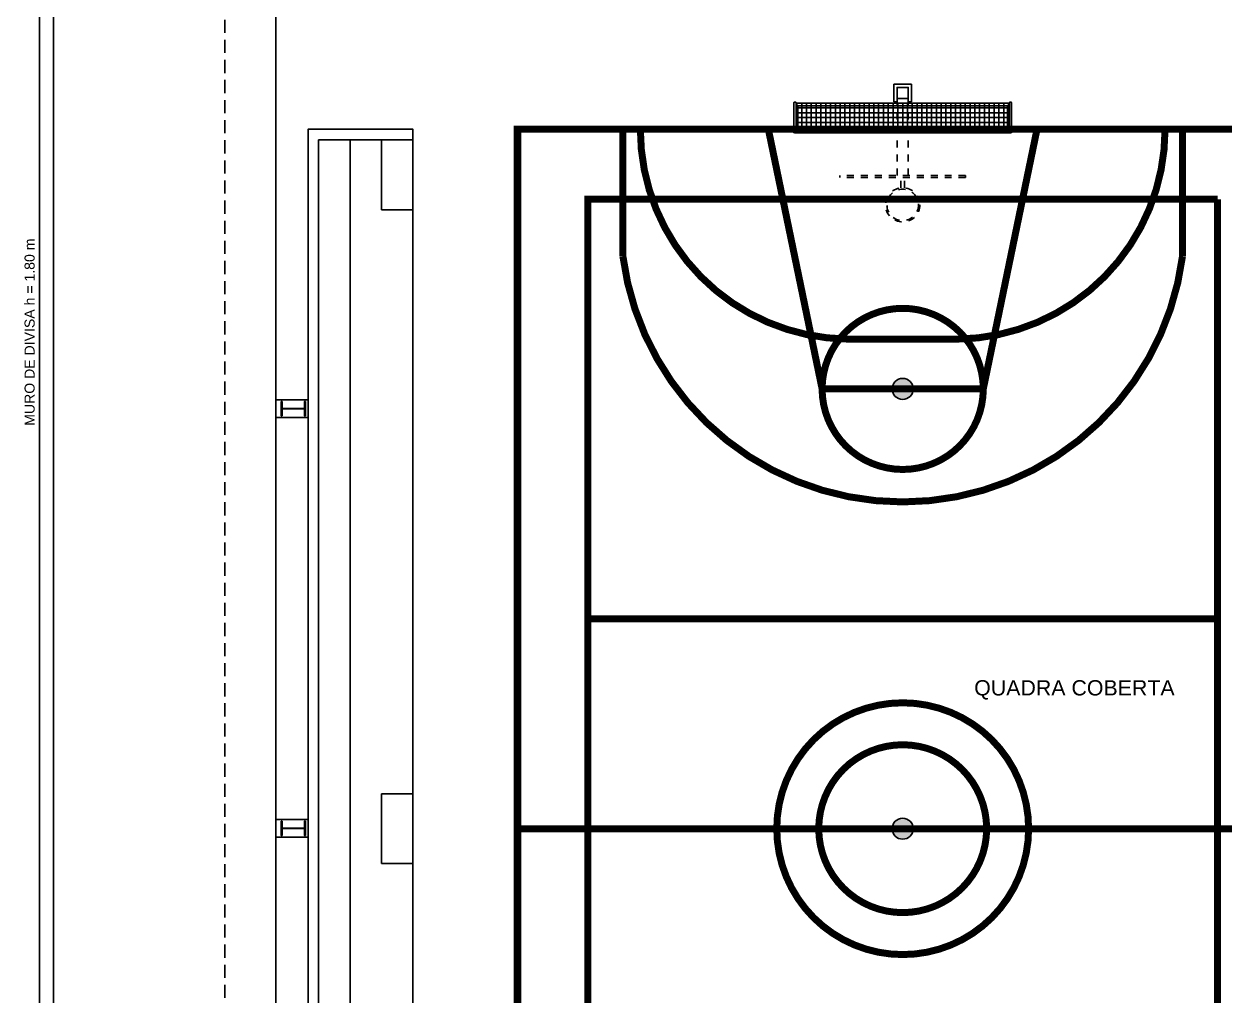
# Model space of a CAD drawing. Extents: x 247 to 523, y 32 to 113.
# Drawn here: x 421.07 to 438.24, y 57.47 to 71.37 of the extents above; entities that cross this region are included whole.
import ezdxf

# ---------------------------------------------------------------- set-up
doc = ezdxf.new("R2010")
doc.units = 0
doc.header["$LTSCALE"] = 0.005
doc.linetypes.add('TRACEJADO_G', pattern=[0.375, 0.25, -0.125])
doc.layers.get('0').update_dxf_attribs({"linetype": 'CONTINUOUS'})
for name, color, linetype in [('A-BARRA', 2, 'CONTINUOUS'), ('A-MURO', 2, 'CONTINUOUS'), ('A-PISOS-CTEL', 2, 'TRACEJADO_G'), ('ARQ-ALV-CORTE', 5, 'CONTINUOUS'), ('ARQ-HTC', 9, 'CONTINUOUS'), ('ARQ-PIS-VISTA', 8, 'CONTINUOUS'), ('ARQ-PIS-VISTA1', 1, 'CONTINUOUS'), ('ARQ-TLH-VISTA1', 2, 'CONTINUOUS'), ('ARQ-TXT-1_050', 2, 'CONTINUOUS'), ('ARQ-TXT-1_075', 2, 'CONTINUOUS'), ('EST-MET-VISTA1', 1, 'CONTINUOUS'), ('Estr-Met-PILARES', 3, 'CONTINUOUS'), ('FUTSAL', 7, 'CONTINUOUS')]:
    doc.layers.add(name, color=color, linetype=linetype)
doc.styles.add('ESC-50-A20', font='arial.ttf', dxfattribs={"height": 0.1})

msp = doc.modelspace()

# ---------------------------------------------------------------- hatches: boundary and pattern name
h = msp.add_hatch()
h.set_pattern_fill('ANSI37', color=251, scale=0.55, angle=45, style=0)
h.set_pattern_definition([(90, (433.63094, 69.89689), (-0.06875, 1e-17), []), (180, (433.63094, 69.89689), (-1e-17, -0.06875), [])])
h.paths.add_polyline_path([(432.13094, 70.20189), (432.13094, 69.89689), (435.13094, 69.89689), (435.13094, 70.20189)], flags=17)
h.paths.add_polyline_path([(435.15594, 70.24189), (432.10594, 70.24189), (432.10594, 69.89689), (432.13094, 69.89689), (432.13094, 70.20189), (435.13094, 70.20189), (435.13094, 69.89689), (435.15594, 69.89689)])
at = {"layer": 'FUTSAL'}
h = msp.add_hatch(color=251, dxfattribs=at)
h.dxf.hatch_style = 1
edge = h.paths.add_edge_path()
edge.add_arc((433.63094, 66.15493), 0.15, 270, 630, ccw=False)
h = msp.add_hatch(color=251, dxfattribs=at)
h.dxf.hatch_style = 1
edge = h.paths.add_edge_path()
edge.add_arc((433.63094, 59.86658), 0.15, 0, 360)

# ---------------------------------------------------------------- linework, layer by layer
at = {"color": 251}
for p, q in [((432.07594, 70.24189), (432.07594, 69.89397)), ((432.10594, 70.24189), (432.10594, 69.89689)), ((432.10594, 70.24189), (435.15594, 70.24189)), ((435.15594, 70.24189), (435.15594, 69.89689)), ((435.18594, 70.24189), (435.18594, 69.89397)), ((432.13094, 69.89689), (432.13094, 70.20189)), ((432.13094, 70.20189), (435.13094, 70.20189)), ((435.13094, 69.89689), (435.13094, 70.20189)), ((432.09094, 69.89689), (435.17094, 69.89689)), ((432.09094, 69.89689), (432.13094, 69.89689)), ((435.13094, 69.89689), (435.13094, 69.89689)), ((432.09094, 69.81689), (435.17094, 69.81689))]:
    msp.add_line(p, q, dxfattribs=at)
for centre, radius, start, end in [((432.09094, 70.24189), 0.015, 0, 180), ((435.17094, 70.24189), 0.015, 0, 180), ((432.09094, 69.85689), 0.04, 90, 270), ((435.17094, 69.85689), 0.04, 270, 90)]:
    msp.add_arc(centre, radius, start, end, dxfattribs=at)
at = {"layer": 'A-BARRA', "color": 251}
for points in [[(433.75594, 70.50989), (433.50594, 70.50989), (433.50594, 70.25989), (433.55094, 70.25989)], [(433.71094, 70.25989), (433.75594, 70.25989), (433.75594, 70.50989)]]:
    msp.add_lwpolyline(points, dxfattribs=at)
msp.add_lwpolyline([(433.55094, 70.30489), (433.71094, 70.30489), (433.71094, 70.46489), (433.55094, 70.46489)], close=True, dxfattribs=at)
at = {"layer": 'A-MURO', "color": 251}
for p, q in [((421.29457, 40.07658), (421.29457, 90.07658)), ((421.49457, 40.07658), (421.49457, 89.87658))]:
    msp.add_line(p, q, dxfattribs=at)
at = {"layer": 'A-PISOS-CTEL', "color": 251, "linetype": 'TRACEJADO_G', "ltscale": 150}
msp.add_lwpolyline([(441.4992, 46.87165), (441.4992, 72.87165), (423.9392, 72.87165), (423.9392, 46.87165)], close=True, dxfattribs=at)
at = {"layer": 'ARQ-ALV-CORTE', "color": 251}
for p, q in [((425.13094, 49.86689), (425.13094, 69.86689)), ((425.13094, 69.86689), (426.63094, 69.86689)), ((425.28094, 50.01689), (425.28094, 69.71689)), ((425.28094, 69.71689), (426.63094, 69.71689)), ((426.63094, 69.71689), (426.63094, 69.86689))]:
    msp.add_line(p, q, dxfattribs=at)
at = {"layer": 'ARQ-HTC', "color": 251}
msp.add_lwpolyline([(425.13094, 49.86689), (425.13094, 69.86689), (426.63094, 69.86689), (426.63094, 49.86689)], close=True, dxfattribs=at)
at = {"layer": 'ARQ-PIS-VISTA', "color": 251, "linetype": 'TRACEJADO_G'}
for p, q in [((433.55094, 69.20489), (433.55094, 70.30489)), ((433.71094, 69.20489), (433.71094, 70.30489)), ((434.53094, 69.20489), (432.73094, 69.20489)), ((432.73094, 69.17989), (432.73094, 69.20489)), ((434.53094, 69.17989), (434.53094, 69.20489)), ((434.53094, 69.17989), (432.73094, 69.17989)), ((433.60594, 69.02989), (433.60594, 69.17989)), ((433.65594, 69.02989), (433.65594, 69.17989))]:
    msp.add_line(p, q, dxfattribs=at)
for radius in [0.245, 0.225]:
    msp.add_circle((433.63094, 68.78617), radius, dxfattribs=at)
at = {"layer": 'ARQ-PIS-VISTA1', "color": 251}
for p, q in [((424.6692, 65.99658), (424.6692, 71.74658)), ((424.6692, 59.99658), (424.6692, 65.74658)), ((424.6692, 53.99658), (424.6692, 59.74658))]:
    msp.add_line(p, q, dxfattribs=at)
at = {"layer": 'ARQ-TLH-VISTA1', "color": 251}
for p, q in [((425.73094, 50.01689), (425.73094, 69.71689)), ((426.18094, 68.71689), (426.18094, 69.71689)), ((426.63094, 50.01689), (426.63094, 69.71689)), ((426.18094, 68.71689), (426.63094, 68.71689)), ((426.18094, 59.36689), (426.18094, 60.36689)), ((426.18094, 60.36689), (426.63094, 60.36689)), ((426.18094, 59.36689), (426.63094, 59.36689))]:
    msp.add_line(p, q, dxfattribs=at)
at = {"layer": 'EST-MET-VISTA1', "color": 251}
for points in [[(425.13094, 65.99658), (424.6692, 65.99658), (424.6692, 65.74658), (425.13094, 65.74658)], [(425.13094, 59.99658), (424.6692, 59.99658), (424.6692, 59.74658), (425.13094, 59.74658)]]:
    msp.add_lwpolyline(points, dxfattribs=at)
at = {"layer": 'Estr-Met-PILARES', "color": 251}
for points in [[(424.7457, 65.97315), (424.7457, 65.77015), (424.7592, 65.77015), (424.7592, 65.8678), (425.0792, 65.8678), (425.0792, 65.77015), (425.0927, 65.77015), (425.0927, 65.97315), (425.0792, 65.97315), (425.0792, 65.8755), (424.7592, 65.8755), (424.7592, 65.97315), (424.7457, 65.97315)], [(424.7457, 59.97315), (424.7457, 59.77015), (424.7592, 59.77015), (424.7592, 59.8678), (425.0792, 59.8678), (425.0792, 59.77015), (425.0927, 59.77015), (425.0927, 59.97315), (425.0792, 59.97315), (425.0792, 59.8755), (424.7592, 59.8755), (424.7592, 59.97315), (424.7457, 59.97315)]]:
    msp.add_lwpolyline(points, dxfattribs=at)
at = {"layer": 'FUTSAL', "color": 251, "const_width": 0.1}
for points in [[(428.12094, 49.86689), (428.12094, 69.86689), (439.12094, 69.86689), (439.12094, 49.86689)], [(439.13094, 69.86689), (439.13094, 49.86689), (428.13094, 49.86689), (428.13094, 69.86689)]]:
    msp.add_lwpolyline(points, close=True, dxfattribs=at)
for points in [[(429.63094, 69.86689), (429.63094, 68.05378)], [(432.47894, 66.15489), (431.71094, 69.86689)], [(434.78294, 66.15489), (435.55094, 69.86689)], [(437.63094, 69.86689), (437.63094, 68.05378)], [(438.13094, 68.86689), (438.13094, 50.86689), (429.13094, 50.86689), (429.13094, 68.86689), (438.13094, 68.86689), (429.13094, 68.86689)], [(432.84094, 66.86715), (434.42094, 66.86715)], [(432.47894, 66.15489), (434.78294, 66.15489)], [(429.13094, 62.86689), (438.13094, 62.86689)], [(428.13094, 59.86689), (429.13094, 59.86689)], [(429.13094, 59.86689), (438.13094, 59.86689)], [(438.13094, 59.86689), (439.13094, 59.86689)]]:
    msp.add_lwpolyline(points, dxfattribs=at)
for points in [[(432.84094, 66.86715, -0.41031357), (429.88094, 69.86689)], [(437.38094, 69.86689, -0.41031357), (434.42094, 66.86715)], [(429.63094, 68.05378, 0.87879953), (437.63094, 68.05378, -1)], [(432.47894, 66.15489, -1), (434.78294, 66.15489)], [(434.78294, 66.15489, -1), (432.47894, 66.15489)]]:
    msp.add_lwpolyline(points, format="xyb", dxfattribs=at)
for points in [[(431.83094, 59.86689, -1), (435.43094, 59.86689, -1)], [(432.43094, 59.86689, -1), (434.83094, 59.86689, -1)]]:
    msp.add_lwpolyline(points, format="xyb", close=True, dxfattribs=at)
at = {"layer": 'FUTSAL', "color": 251}
for centre in [(433.63094, 66.15462), (433.63094, 59.86658)]:
    msp.add_circle(centre, 0.15, dxfattribs=at)

# ---------------------------------------------------------------- texts
at = {"layer": 'ARQ-TXT-1_050', "color": 251, "insert": (433.4656, 61.99024), "char_height": 0.2184533, "attachment_point": 1, "style": 'ESC-50-A20'}
msp.add_mtext_dynamic_manual_height_columns('\\pi1.1874;QUADRA COBERTA     ', width=4.1628942, gutter_width=1, heights=[0], dxfattribs=at)
at = {"layer": 'ARQ-TXT-1_075', "color": 251, "style": 'ESC-50-A20'}
msp.add_text('MURO DE DIVISA h = 1.80 m', height=0.144, rotation=90, dxfattribs=at).set_placement((421.22277, 65.62758))

doc.saveas('drawing.dxf')
